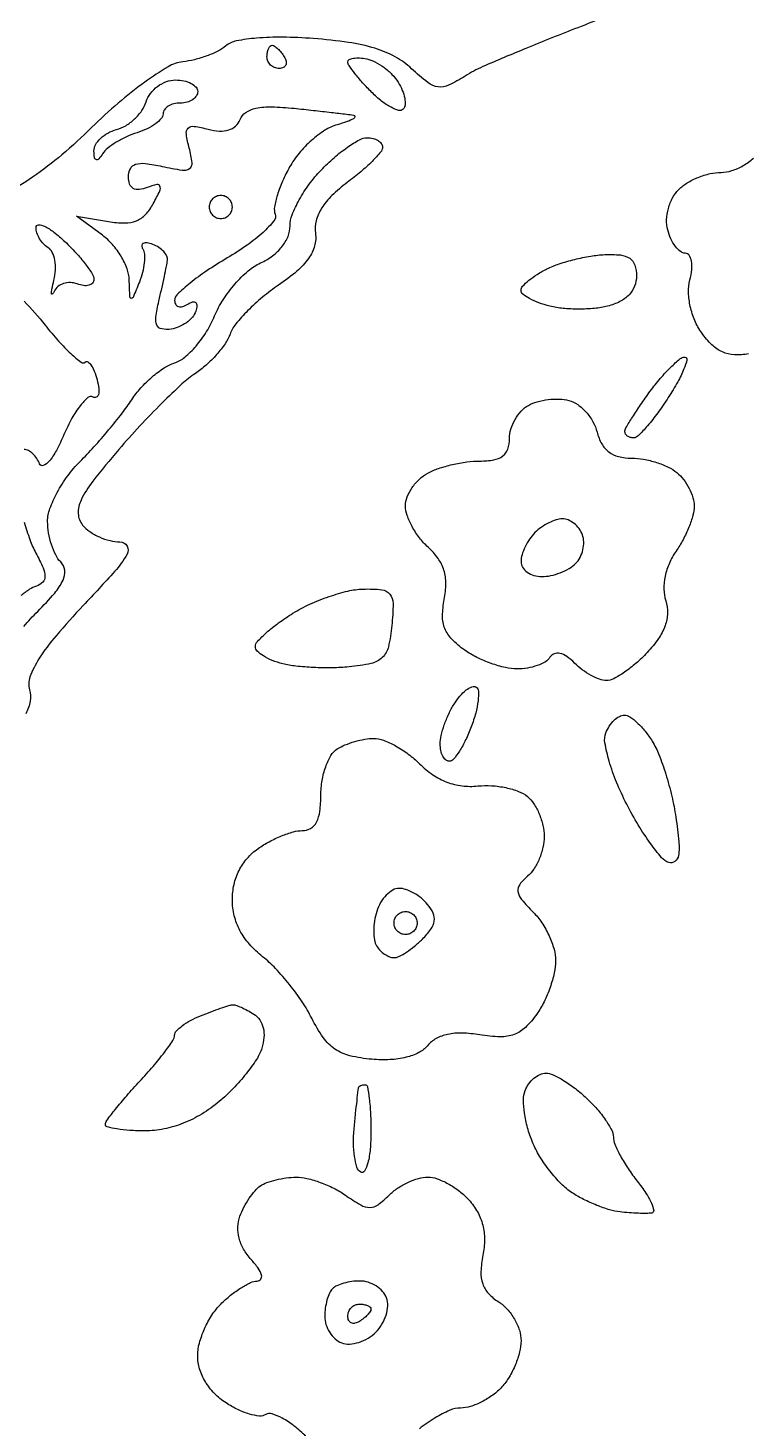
# Model space of a CAD drawing. Extents: x 0 to 102, y 0 to 135.
# Drawn here: x 85.56 to 90.83, y 30.65 to 40.9 of the extents above; entities that cross this region are included whole.
import ezdxf

# ---------------------------------------------------------------- set-up
doc = ezdxf.new("R2010")
doc.units = 0
doc.header["$MEASUREMENT"] = 0

msp = doc.modelspace()

# ---------------------------------------------------------------- linework, layer by layer
for points in [[(89.99701, 41.06202, 0.004241), (89.584208, 40.906176, 0.005313), (89.20416, 40.754338, 0.004318), (88.888164, 40.620977, 0.040842), (88.758525, 40.551891, -0.030775), (88.637937, 40.48448, -0.147356), (88.560957, 40.472404, -0.132161), (88.485567, 40.504261, -0.0229), (88.366962, 40.605875, 0.064072), (88.246696, 40.692868, 0.050292), (88.098192, 40.755262, 0.03858), (87.905288, 40.798426, 0.017143), (87.645992, 40.82673, 0.015226), (87.422034, 40.836589, 0.024561), (87.2313, 40.829802, 0.026969), (87.082755, 40.80908, 0.125704), (87.005245, 40.772341, -0.057751), (86.947577, 40.734776, -0.027392), (86.866028, 40.699603, -0.026713), (86.775696, 40.671757, -0.034082), (86.689949, 40.656377, 0.108832), (86.583699, 40.620441, 0.020315), (86.410956, 40.506379, 0.020895), (86.216528, 40.353608, 0.017758), (86.024311, 40.176934, -0.018705), (85.80457, 39.975727, -0.024958), (85.589891, 39.811139, -0.028128), (85.388287, 39.688106, -0.050057)], [(85.525275, 36.519358, -0.022315), (85.626914, 36.630498, 0.017724), (85.751599, 36.764351, 0.069385), (85.812972, 36.858857, 0.13618), (85.825171, 36.931348, 0.172023), (85.796114, 36.992326, -0.080469), (85.759151, 37.043578, -0.037773), (85.728092, 37.119417, -0.036165), (85.706903, 37.205671, -0.042174), (85.6998, 37.289728, -0.087985), (85.716455, 37.383641, -0.036423), (85.769697, 37.501643, -0.034604), (85.846691, 37.62287, -0.037612), (85.937747, 37.728762, 0.012927), (86.039125, 37.835522, 0.009262), (86.147068, 37.9598, 0.009362), (86.245525, 38.082071, 0.019793), (86.316193, 38.181138, -0.038767), (86.382686, 38.267251, -0.031482), (86.466207, 38.348698, -0.032516), (86.553259, 38.414173, -0.068238), (86.629583, 38.450441, 0.099144), (86.704491, 38.491848, 0.040513), (86.787251, 38.57431, 0.038038), (86.864445, 38.680144, 0.039611), (86.923541, 38.795068, -0.044525), (86.985766, 38.913211, -0.035314), (87.072464, 39.028602, -0.036431), (87.169026, 39.124704, -0.070781), (87.260504, 39.18319, 0.054295), (87.347614, 39.234935, 0.063263), (87.416638, 39.30198, 0.070082), (87.461174, 39.377359, 0.098748), (87.4764, 39.4537, -0.093541), (87.491969, 39.536193, -0.033458), (87.543178, 39.644976, -0.031794), (87.616732, 39.759623, -0.032509), (87.703728, 39.863121, -0.022397), (87.798909, 39.953954, -0.026437), (87.896906, 40.030699, -0.026778), (87.98499, 40.085675, -0.126781), (88.042128, 40.1004, -0.059947), (88.084604, 40.095289, -0.078752), (88.120573, 40.080222, -0.09697), (88.144659, 40.057909, -0.158884), (88.1532, 40.03171, -0.178063), (88.139625, 39.994799, -0.01946), (88.07737, 39.927134, -0.021879), (87.993928, 39.850275, -0.015992), (87.895055, 39.772165, 0.033141), (87.782886, 39.677129, 0.060426), (87.707432, 39.584, 0.075974), (87.667698, 39.492222, 0.099726), (87.662405, 39.401274, -0.105243), (87.655922, 39.307524, -0.085013), (87.612079, 39.216383, -0.062218), (87.526201, 39.122759, -0.027193), (87.3918, 39.020612, 0.024575), (87.274134, 38.932152, 0.024373), (87.165378, 38.832343, 0.025105), (87.079186, 38.735902, 0.081044), (87.036801, 38.661425, -0.062028), (87.000382, 38.591398, -0.029785), (86.937951, 38.511454, -0.028978), (86.861937, 38.434692, -0.036651), (86.783001, 38.373545, 0.039073), (86.68435, 38.29636, 0.009984), (86.537508, 38.156236, 0.010111), (86.375827, 37.989033, 0.010099), (86.220971, 37.815364, 0.010214), (86.030671, 37.583646, 0.05517), (85.944689, 37.445557, 0.121549), (85.924238, 37.347083, 0.16538), (85.95638, 37.26295, 0.069056), (86.008171, 37.215643, 0.044578), (86.079062, 37.175693, 0.044148), (86.156992, 37.148489, 0.061983), (86.230031, 37.1394, -0.27018), (86.28204, 37.109083, -0.265967), (86.28176, 37.048472, -0.051957), (86.190748, 36.92321, -0.006342), (85.9604, 36.673378, 0.012935), (85.761599, 36.451975, 0.035048), (85.636364, 36.282262, 0.051006), (85.570548, 36.150657, 0.168863), (85.567947, 36.055204, -0.125623), (85.572636, 35.973613, -0.071972), (85.539906, 35.87997, -0.054064)], [(90.836131, 38.517153, -0.059716), (90.731862, 38.509885, -0.092334), (90.644267, 38.53075, -0.087302), (90.566697, 38.582929, -0.048405), (90.492314, 38.669863, -0.051829), (90.441745, 38.760814, -0.046706), (90.408814, 38.863428, -0.048287), (90.396321, 38.966437, -0.067628), (90.406563, 39.058452, 0.038783), (90.419327, 39.133539, 0.066659), (90.416649, 39.19684, 0.100483), (90.399971, 39.239125, 0.253962), (90.371838, 39.2544, -0.168712), (90.336456, 39.266689, -0.064284), (90.299469, 39.30454, -0.054203), (90.266573, 39.359774, -0.043298), (90.243298, 39.425088, -0.075999), (90.235508, 39.499674, -0.054725), (90.248614, 39.582476, -0.054667), (90.279402, 39.660569, -0.075299), (90.324074, 39.721188, -0.061385), (90.385611, 39.769222, -0.0391), (90.467021, 39.80976, -0.038886), (90.554533, 39.837418, -0.057157), (90.634593, 39.8466, 0.078876), (90.713224, 39.859082, 0.053087), (90.796364, 39.896302, 0.052323), (90.871235, 39.95107, 0.069222)], [(85.528374, 38.902403, -0.023971), (85.680848, 38.728355, 0.014126), (85.77978, 38.610837, 0.023793), (85.870001, 38.518825, 0.020848), (85.944856, 38.455008, 0.379166), (85.973761, 38.456761, -0.34855), (85.993733, 38.45906, -0.104894), (86.017359, 38.436372, -0.057279), (86.041488, 38.39027, -0.028001), (86.061866, 38.327039, -0.031971), (86.074163, 38.263731, -0.088395), (86.071975, 38.218551, -0.226641), (86.056489, 38.199024, -0.257511), (86.032871, 38.200194, 0.328507), (85.995229, 38.197129, 0.04887), (85.939699, 38.138365, 0.039338), (85.878412, 38.044985, 0.023352), (85.819817, 37.92536, -0.021216), (85.763648, 37.809438, -0.050126), (85.709994, 37.729958, -0.118484), (85.668283, 37.69884, -0.427234), (85.641007, 37.71045, 0.05648), (85.620276, 37.750891, 0.058521), (85.59123, 37.785136, 0.064984), (85.558666, 37.808417, 0.12334), (85.527595, 37.8162, 0.307325)], [(85.528793, 37.283868, 0.018837), (85.56985, 37.155923, 0.03582), (85.613891, 37.057245, -0.018742), (85.666575, 36.949264, -0.100474), (85.680547, 36.885639, -0.202805), (85.663918, 36.84452, -0.116667), (85.617725, 36.815942, 0.063653), (85.567945, 36.791963, 0.023457), (85.504515, 36.746399, 0.022801)], [(87.593992, 30.584517, 0.029573), (87.506322, 30.662387, 0.041669), (87.419139, 30.719988, 0.048196), (87.344058, 30.752108, 0.218768), (87.298017, 30.746425, -0.165255), (87.252099, 30.735866, -0.04573), (87.178464, 30.75025, -0.040922), (87.093005, 30.783015, -0.033044), (87.00738, 30.831358, -0.0538), (86.921494, 30.901887, -0.05871), (86.855462, 30.987236, -0.061911), (86.813789, 31.081176, -0.073599), (86.7996, 31.17705, -0.06605), (86.811882, 31.269623, -0.0391), (86.849302, 31.374747, -0.038449), (86.904028, 31.47564, -0.052935), (86.9688, 31.5558, -0.026287), (87.040753, 31.62056, -0.02883), (87.117, 31.675297, -0.029996), (87.186948, 31.713966, -0.11172), (87.235712, 31.725, 0.244781), (87.261791, 31.738581, 0.225159), (87.266866, 31.768573, 0.08733), (87.242956, 31.818131, 0.027962), (87.191372, 31.881965, -0.053459), (87.135687, 31.95854, -0.066807), (87.102423, 32.039806, -0.072339), (87.093351, 32.121444, -0.080347), (87.108639, 32.199215, -0.032408), (87.138019, 32.265139, -0.02739), (87.177197, 32.330674, -0.028295), (87.219706, 32.386574, -0.066011), (87.258729, 32.421655, -0.063756), (87.305574, 32.445632, -0.027104), (87.373222, 32.465932, -0.026278), (87.448696, 32.48004, -0.031185), (87.521026, 32.485105, -0.059725), (87.600261, 32.476213, -0.029376), (87.697613, 32.447183, -0.02865), (87.796462, 32.404711, -0.036994), (87.881309, 32.35419, 0.021834), (87.994373, 32.28214, 0.131676), (88.061019, 32.264279, 0.160639), (88.120825, 32.284003, 0.037088), (88.202275, 32.35419, -0.04906), (88.26392, 32.404794, -0.037833), (88.339725, 32.447563, -0.038871), (88.417474, 32.47686, -0.07078), (88.484531, 32.4864, -0.086314), (88.552861, 32.474516, -0.040462), (88.63487, 32.437372, -0.038506), (88.716746, 32.383362, -0.043809), (88.785622, 32.319496, -0.055422), (88.849722, 32.23062, -0.0664), (88.888103, 32.134943, -0.064238), (88.900826, 32.029951, -0.047457), (88.888832, 31.913412, 0.039433), (88.874544, 31.793467, 0.091988), (88.887447, 31.704304, 0.106467), (88.92965, 31.633789, 0.065369), (89.004698, 31.572, -0.070549), (89.067327, 31.519344, -0.052487), (89.120313, 31.446049, -0.053033), (89.156315, 31.364357, -0.077437), (89.1684, 31.286795, -0.062089), (89.158262, 31.205473, -0.036269), (89.127271, 31.112124, -0.035725), (89.081995, 31.021757, -0.04996), (89.028388, 30.949111, -0.050438), (88.962818, 30.889905, -0.040281), (88.881742, 30.839846, -0.041648), (88.798216, 30.805574, -0.07668), (88.72578, 30.7944, 0.103172), (88.646616, 30.777889, 0.032631), (88.538776, 30.722229, 0.031013), (88.423507, 30.642738, 0.029927)]]:
    msp.add_lwpolyline(points, format="xyb")
for points in [[(87.344507, 40.7772, -0.151918), (87.362335, 40.771655, -0.038439), (87.386214, 40.752349, -0.035638), (87.411343, 40.724983, -0.029505), (87.4341, 40.6926, -0.082592), (87.447341, 40.660274, -0.161196), (87.444709, 40.632851, -0.182303), (87.426821, 40.614623, -0.108972), (87.396793, 40.608, -0.093332), (87.362593, 40.61444, -0.09642), (87.333518, 40.632851, -0.099167), (87.314058, 40.66032, -0.105053), (87.3072, 40.6926, -0.042167), (87.309936, 40.724989, -0.061769), (87.318159, 40.752349, -0.081139), (87.330241, 40.770901, -0.210953)], [(88.038382, 40.677653, -0.071124), (88.098212, 40.656735, -0.040685), (88.163174, 40.616037, -0.039713), (88.223105, 40.563434, -0.052308), (88.26804, 40.506308, -0.040813), (88.298809, 40.447265, -0.053108), (88.316391, 40.388925, -0.063792), (88.319308, 40.339694, -0.181239), (88.305308, 40.308908, -0.269204), (88.2728, 40.300279, -0.056232), (88.215815, 40.322962, -0.044901), (88.147057, 40.3681, -0.028694), (88.07565, 40.43175, -0.012764), (88.008143, 40.502794, -0.017331), (87.951173, 40.570474, -0.014314), (87.908099, 40.628764, -0.153125), (87.8994, 40.656503, -0.284571), (87.909646, 40.673049, -0.077859), (87.940226, 40.682724, -0.054342), (87.985115, 40.68463, -0.032059)], [(86.636101, 40.5234, -0.04977), (86.698667, 40.517157, -0.069758), (86.751572, 40.498549, -0.089917), (86.787173, 40.471098, -0.185742), (86.7996, 40.4388, -0.148195), (86.789823, 40.406537, -0.098894), (86.762323, 40.379051, -0.082425), (86.721214, 40.360519, -0.064853), (86.6727, 40.3542, 0.060283), (86.624172, 40.348328, 0.079016), (86.583077, 40.331023, 0.097128), (86.55556, 40.305394, 0.15811), (86.5458, 40.275301, -0.184026), (86.532679, 40.240859, -0.053676), (86.489885, 40.202129, -0.04609), (86.428313, 40.165537, -0.035417), (86.35545, 40.136999, 0.031814), (86.278021, 40.107313, 0.029316), (86.202757, 40.06733, 0.030565), (86.139974, 40.023632, 0.079947), (86.102945, 39.983248, -0.030964), (86.074206, 39.945003, -0.29843), (86.055615, 39.939568, -0.293621), (86.042971, 39.954458, -0.030362), (86.039495, 40.00257, -0.131495), (86.051426, 40.049277, -0.074734), (86.08746, 40.095632, -0.066007), (86.141072, 40.13464, -0.060426), (86.204598, 40.159755, 0.072118), (86.27202, 40.188241, 0.052369), (86.33704, 40.237506, 0.052611), (86.390069, 40.298873, 0.075186), (86.421799, 40.363334, -0.08546), (86.453479, 40.424508, -0.070348), (86.505706, 40.476381, -0.070912), (86.569805, 40.511393, -0.089828)], [(87.506239, 40.315812, -0.001157), (87.646777, 40.300863, -0.00139), (87.778886, 40.28613, -0.001187), (87.890116, 40.273145, -0.009305), (87.9417, 40.266023, -0.392831), (87.950472, 40.254868, -0.244838), (87.940933, 40.239737, -0.04883), (87.894197, 40.218274, -0.015145), (87.820288, 40.195198, 0.075287), (87.73116, 40.155114, 0.038546), (87.633334, 40.08075, 0.037204), (87.542335, 39.98679, 0.045849), (87.473143, 39.886381, 0.024477), (87.421672, 39.783222, 0.028939), (87.38368, 39.68105, 0.029844), (87.36223, 39.592812, 0.133308), (87.366776, 39.540243, -0.268662), (87.358011, 39.490267, -0.03288), (87.278068, 39.406875, -0.031786), (87.161184, 39.31289, -0.0209), (87.015971, 39.219427, 0.015486), (86.868267, 39.126606, 0.022071), (86.743661, 39.034573, 0.019037), (86.649868, 38.95258, 0.20645), (86.6304, 38.907441, 0.136261), (86.638143, 38.879557, 0.19081), (86.658475, 38.864036, 0.140784), (86.689387, 38.864185, 0.067359), (86.725975, 38.880483, -0.061581), (86.76222, 38.897131, -0.261245), (86.78475, 38.892481, -0.243639), (86.793577, 38.870268, -0.055567), (86.784839, 38.829418, -0.095938), (86.760223, 38.785722, -0.059201), (86.716851, 38.745462, -0.05639), (86.66243, 38.714499, -0.064813), (86.604941, 38.698268, -0.079135), (86.536115, 38.699109, -0.251098), (86.500981, 38.726499, -0.140289), (86.492737, 38.78593, -0.02244), (86.514624, 38.902376, 0.002691), (86.535621, 38.993994, 0.002946), (86.55499, 39.083115, 0.002755), (86.570688, 39.159532, 0.014702), (86.577797, 39.201525, 0.146017), (86.572984, 39.233012, 0.075472), (86.55055, 39.266348, 0.064666), (86.514755, 39.296416, 0.055307), (86.470574, 39.31825, 0.042292), (86.428214, 39.329699, 0.147114), (86.400346, 39.326545, 0.297255), (86.390027, 39.311069, 0.135582), (86.396538, 39.286525, -0.118736), (86.408638, 39.24634, -0.03918), (86.407258, 39.18426, -0.03645), (86.394799, 39.11314, -0.034063), (86.37196, 39.0429, -0.00318), (86.325824, 38.930292, -0.36306), (86.312599, 38.923422, -0.339529), (86.302668, 38.935244, -0.003012), (86.297946, 39.059253, 0.0819), (86.281849, 39.140553, 0.045762), (86.237831, 39.231591, 0.044101), (86.174923, 39.317877, 0.054204), (86.10165, 39.385373), (85.9113, 39.52594), (86.146946, 39.485929, 0.041428), (86.264334, 39.475882, 0.096078), (86.350793, 39.49242, 0.109882), (86.417622, 39.538085, 0.065359), (86.474037, 39.616787, 0.012529), (86.521616, 39.711307, 0.204449), (86.522934, 39.746009, 0.380454), (86.500096, 39.75785, 0.029417), (86.428742, 39.735183, -0.062536), (86.369462, 39.720582, -0.160788), (86.326759, 39.729339, -0.181413), (86.300881, 39.760644, -0.083152), (86.292, 39.813677, -0.117333), (86.306156, 39.873172, -0.203483), (86.34431, 39.905447, -0.107002), (86.415565, 39.911694, -0.022617), (86.539262, 39.890336, 0.015109), (86.685218, 39.862873, 0.18942), (86.739033, 39.87483, 0.283327), (86.758106, 39.916907, 0.032304), (86.737401, 40.023875, -0.027155), (86.716426, 40.126567, -0.23733), (86.730571, 40.169415, -0.237548), (86.773391, 40.183579, -0.027201), (86.876014, 40.162628, 0.049092), (86.95872, 40.149478, 0.088209), (87.02677, 40.157435, 0.111105), (87.077375, 40.185985, 0.117898), (87.109564, 40.232923, -0.157786), (87.151726, 40.285125, -0.093372), (87.226405, 40.316014, -0.057618), (87.340571, 40.326419, -0.019861)], [(86.9688, 39.6774, 0.099038), (86.936513, 39.670941, 0.097945), (86.909051, 39.652549, 0.097945), (86.890659, 39.625087, 0.099038), (86.8842, 39.5928, 0.099038), (86.890659, 39.560513, 0.097945), (86.909051, 39.533051, 0.097945), (86.936513, 39.514659, 0.099038), (86.9688, 39.5082, 0.099038), (87.001087, 39.514659, 0.097945), (87.028549, 39.533051, 0.097945), (87.046941, 39.560513, 0.099038), (87.0534, 39.5928, 0.099038), (87.046941, 39.625087, 0.097945), (87.028549, 39.652549, 0.097945), (87.001087, 39.670941, 0.099038)], [(85.8267, 39.339, -0.018293), (85.907682, 39.257143, -0.023098), (85.976072, 39.175494, -0.022097), (86.026016, 39.103558, -0.141609), (86.0382, 39.061402, -0.183238), (86.028287, 39.035261, -0.147525), (86.002529, 39.019364, -0.100677), (85.963263, 39.017031, -0.056326), (85.916766, 39.029096, 0.082979), (85.866833, 39.039261, 0.087137), (85.817201, 39.032338, 0.093203), (85.775554, 39.009679, 0.113284), (85.748347, 38.974697, -0.074051), (85.735147, 38.954693, -0.678968), (85.728371, 38.957192, -0.057378), (85.73144, 38.991191, -0.008994), (85.746322, 39.05693, 0.048854), (85.756994, 39.131055, 0.056234), (85.752213, 39.20232, 0.064797), (85.733693, 39.260388, 0.145784), (85.703241, 39.294573, -0.068394), (85.669561, 39.322379, -0.052472), (85.641062, 39.360719, -0.053426), (85.621693, 39.403219, -0.080391), (85.6152, 39.44334, -0.41308), (85.633527, 39.461738, -0.11606), (85.677328, 39.451611, -0.051633), (85.745417, 39.408783, -0.022389)], [(89.78175, 39.244012, -0.034506), (89.896924, 39.241206, -0.125878), (89.9652, 39.216762, -0.169314), (90.001973, 39.167488, -0.076568), (90.0144, 39.086812, -0.093626), (90.000257, 39.011946, -0.098003), (89.959859, 38.948752, -0.085775), (89.893312, 38.89967, -0.054667), (89.8029, 38.86614, -0.03812), (89.70655, 38.849631, -0.023379), (89.5914, 38.844244, -0.023379), (89.47625, 38.849631, -0.03812), (89.3799, 38.86614, -0.026285), (89.298893, 38.891062, -0.037688), (89.230528, 38.922115, -0.042053), (89.181802, 38.954442, -0.229134), (89.1684, 38.982151, -0.187706), (89.180155, 39.012359, -0.034589), (89.224315, 39.054286, -0.032898), (89.285862, 39.098647, -0.024732), (89.35875, 39.139351, -0.034759), (89.448429, 39.176252, -0.019581), (89.561526, 39.208983, -0.019469), (89.678802, 39.233199, -0.030026)], [(90.369487, 38.493, -0.483656), (90.384273, 38.474331, -0.040006), (90.362405, 38.406328, -0.030297), (90.316253, 38.31119, -0.015643), (90.247828, 38.197947, -0.013963), (90.169993, 38.084841, -0.019873), (90.094205, 37.989259, -0.016329), (90.027432, 37.916538, -0.197209), (89.99325, 37.901847, -0.070514), (89.969001, 37.904877, -0.087326), (89.948438, 37.91454, -0.102062), (89.9347, 37.929172, -0.138488), (89.9298, 37.946526, -0.132616), (89.937495, 37.975027, -0.007832), (89.984176, 38.052367, -0.011372), (90.043997, 38.143384, -0.00811), (90.11491, 38.242626, -0.016667), (90.190876, 38.338518, -0.022609), (90.26605, 38.419453, -0.0205), (90.332408, 38.479568, -0.175542)], [(89.519741, 38.175729, -0.090718), (89.58378, 38.145837, -0.056904), (89.645474, 38.090475, -0.054733), (89.695677, 38.019618, -0.065379), (89.725743, 37.943566, 0.065678), (89.759679, 37.857872, 0.104283), (89.811286, 37.798561, 0.101817), (89.883423, 37.764248, 0.060338), (89.978357, 37.75275, -0.044051), (90.066062, 37.745008, -0.032958), (90.160295, 37.721749, -0.033692), (90.246776, 37.687685, -0.062615), (90.31024, 37.647216, -0.056706), (90.358902, 37.596504, -0.043442), (90.400047, 37.531553, -0.04453), (90.428138, 37.462986, -0.075098), (90.4374, 37.401665, -0.068181), (90.428231, 37.33474, -0.027547), (90.398531, 37.247285, -0.026633), (90.355728, 37.155344, -0.03052), (90.305081, 37.072736, 0.05044), (90.255506, 36.984154, 0.050594), (90.224734, 36.887529, 0.053504), (90.215159, 36.792399, 0.075327), (90.228466, 36.708315, -0.083464), (90.241346, 36.617434, -0.079826), (90.224198, 36.525832, -0.066178), (90.175022, 36.430571, -0.036387), (90.092238, 36.328503, -0.025233), (90.010969, 36.250302, -0.028704), (89.925516, 36.184214, -0.029727), (89.847529, 36.137309, -0.121097), (89.794196, 36.1242, -0.088944), (89.744513, 36.133109, -0.036223), (89.681788, 36.161668, -0.034392), (89.617175, 36.202939, -0.03707), (89.560537, 36.251749, 0.0426), (89.503908, 36.299471, 0.096443), (89.453015, 36.32237, 0.149119), (89.411339, 36.319635, 0.165391), (89.380301, 36.294049, -0.121891), (89.34685, 36.261311, -0.047845), (89.287959, 36.233842, -0.043687), (89.215636, 36.215105, -0.041569), (89.139931, 36.2088, -0.056863), (89.053911, 36.218614, -0.0292), (88.94967, 36.249221, -0.02859), (88.84476, 36.293718, -0.038196), (88.75579, 36.346405, -0.045567), (88.662048, 36.425697, -0.098881), (88.610539, 36.504226, -0.099313), (88.593271, 36.596287, -0.046244), (88.606055, 36.717623, 0.047705), (88.617931, 36.833589, 0.076805), (88.603452, 36.931656, 0.079416), (88.5606, 37.018497, 0.054638), (88.487589, 37.10073, -0.045046), (88.424378, 37.169238, -0.038892), (88.370924, 37.251287, -0.040756), (88.334199, 37.33392, -0.084386), (88.3224, 37.403335, -0.09199), (88.334471, 37.468388, -0.057605), (88.370469, 37.537196, -0.055289), (88.423455, 37.599148, -0.065438), (88.486038, 37.644023, -0.043057), (88.564329, 37.677618, -0.023296), (88.66537, 37.705874, -0.023039), (88.771674, 37.725223, -0.033505), (88.866738, 37.7316, 0.042602), (88.96935, 37.740359, 0.120491), (89.034826, 37.768827, 0.150626), (89.071277, 37.819687, 0.080883), (89.0838, 37.896596, -0.074391), (89.094105, 37.965476, -0.055752), (89.124607, 38.035961, -0.056176), (89.169573, 38.097372, -0.079248), (89.222716, 38.139334, -0.059187), (89.287455, 38.166094, -0.03797), (89.36727, 38.182093, -0.037847), (89.449038, 38.185879, -0.056656)], [(89.472369, 37.3086, 0.078295), (89.426404, 37.301358, 0.038087), (89.371266, 37.278779, 0.036578), (89.316212, 37.245931, 0.043612), (89.26992, 37.20708, 0.047088), (89.231065, 37.160126, 0.037433), (89.198221, 37.103075, 0.038655), (89.175699, 37.045049, 0.073375), (89.1684, 36.99558, 0.137303), (89.180138, 36.95364, 0.100211), (89.213132, 36.917907, 0.086171), (89.262482, 36.89385, 0.070529), (89.32068, 36.8856, 0.053231), (89.385944, 36.892568, 0.038487), (89.456107, 36.91348, 0.039107), (89.520447, 36.944145, 0.065707), (89.567869, 36.980509, 0.07672), (89.600822, 37.025491, 0.061633), (89.621756, 37.081787, 0.062739), (89.628082, 37.140359, 0.087391), (89.618038, 37.192009, 0.069419), (89.593395, 37.236583, 0.063129), (89.556792, 37.274351, 0.066769), (89.514295, 37.29992, 0.10243)], [(88.01051, 36.793991, -0.031143), (88.148154, 36.789471, -0.20466), (88.207416, 36.757186, -0.171898), (88.230847, 36.688271, -0.020852), (88.22201, 36.52605, -0.032559), (88.196874, 36.37149, -0.145179), (88.152133, 36.29237, -0.139704), (88.070466, 36.24879, -0.029343), (87.908844, 36.223717, -0.020217), (87.784468, 36.216893, -0.015285), (87.647703, 36.219107, -0.015522), (87.519201, 36.229125, -0.034279), (87.422394, 36.246479, -0.033296), (87.3459, 36.27119, -0.045347), (87.281289, 36.303984, -0.053367), (87.236232, 36.339457, -0.201988), (87.2226, 36.371824, -0.189129), (87.237795, 36.410558, -0.023726), (87.303367, 36.474866, -0.025221), (87.392244, 36.546414, -0.018416), (87.49755, 36.617004, -0.031394), (87.620256, 36.682602, -0.023987), (87.761649, 36.73911, -0.024499), (87.899709, 36.779297, -0.051251)], [(88.839446, 36.076062, -0.250458), (88.856886, 36.046049, -0.039286), (88.853848, 35.975348, -0.035784), (88.836234, 35.885228, -0.024097), (88.803966, 35.785434, -0.02134), (88.76251, 35.688358, -0.030431), (88.717002, 35.606446, -0.030738), (88.673502, 35.54671, -0.223601), (88.642252, 35.532, -0.186221), (88.617035, 35.54173, -0.089767), (88.595603, 35.569614, -0.069602), (88.581074, 35.611048, -0.049611), (88.5762, 35.660048, -0.058432), (88.583303, 35.72062, -0.025665), (88.606025, 35.79824, -0.024975), (88.638864, 35.879036, -0.030576), (88.677733, 35.950676, -0.035099), (88.721011, 36.010231, -0.053219), (88.767118, 36.054572, -0.069316), (88.809083, 36.078662, -0.238443)], [(89.925195, 35.8704, -0.15011), (89.965929, 35.857889, -0.03862), (90.020357, 35.814485, -0.03578), (90.07759, 35.75291, -0.029797), (90.129361, 35.68005, -0.046236), (90.178835, 35.581627, -0.017986), (90.229326, 35.437707, -0.017624), (90.273158, 35.276953, -0.020895), (90.302758, 35.122351, -0.012235), (90.32494, 34.942791, -0.063385), (90.322131, 34.843053, -0.188294), (90.296164, 34.798426, -0.253567), (90.250978, 34.790441, -0.137722), (90.198247, 34.826166, -0.019342), (90.116527, 34.930829, -0.020876), (90.027732, 35.065623, -0.016371), (89.942565, 35.218594, -0.021574), (89.868841, 35.378445, -0.026278), (89.814436, 35.534003, -0.026345), (89.783193, 35.666707, -0.137087), (89.790178, 35.740854, -0.053319), (89.81553, 35.7904, -0.056709), (89.850345, 35.832346, -0.063517), (89.888892, 35.860917, -0.128449)], [(88.08975, 35.699905, -0.093156), (88.159677, 35.687395, -0.035975), (88.249395, 35.645734, -0.034068), (88.34264, 35.585341, -0.03565), (88.425324, 35.513676, 0.047213), (88.522189, 35.43356, 0.058442), (88.625957, 35.379546, 0.060527), (88.736289, 35.352279, 0.056531), (88.852584, 35.351299, -0.041794), (88.953374, 35.353413, -0.036477), (89.057924, 35.339161, -0.038212), (89.150883, 35.311947, -0.083076), (89.214961, 35.274664, -0.075964), (89.261941, 35.221789, -0.044494), (89.301575, 35.146738, -0.04332), (89.328554, 35.062616, -0.056), (89.3376, 34.9821, -0.055433), (89.328655, 34.901669, -0.043218), (89.301986, 34.817803, -0.044461), (89.262808, 34.74312, -0.076669), (89.216361, 34.690698, 0.05854), (89.158704, 34.630172, 0.203482), (89.145995, 34.578838, 0.135748), (89.172774, 34.520235, 0.021734), (89.258661, 34.426539, -0.050693), (89.32126, 34.349774, -0.038119), (89.37416, 34.254441, -0.038997), (89.410367, 34.156, -0.06873), (89.4222, 34.070324, -0.05592), (89.412326, 33.982314, -0.029279), (89.381613, 33.8763, -0.028716), (89.336936, 33.770023, -0.038932), (89.284031, 33.680384, -0.047264), (89.200556, 33.582372, -0.105928), (89.118121, 33.530713, -0.094803), (89.015768, 33.514228, -0.032892), (88.86627, 33.52849, 0.032407), (88.736215, 33.541025, 0.0591), (88.630095, 33.531794, 0.07382), (88.546228, 33.50097, 0.094907), (88.48293, 33.448853, -0.102272), (88.419364, 33.398053, -0.057687), (88.326447, 33.363592, -0.048326), (88.210072, 33.346797, -0.032607), (88.075841, 33.349272, -0.037749), (87.91472, 33.375124, -0.091417), (87.804921, 33.423747, -0.090653), (87.719136, 33.508614, -0.036691), (87.634701, 33.650561, 0.031918), (87.565819, 33.768915, 0.020734), (87.472241, 33.896626, 0.020855), (87.370078, 34.014166, 0.03678), (87.275151, 34.100851, -0.045352), (87.178476, 34.192215, -0.058703), (87.109052, 34.292455, -0.062055), (87.067521, 34.401301, -0.06021), (87.0534, 34.518143, -0.055431), (87.065806, 34.629706, -0.06101), (87.102393, 34.732039, -0.062208), (87.161806, 34.820871, -0.061586), (87.241424, 34.892703, -0.029909), (87.323418, 34.943111, -0.026421), (87.414247, 34.985714, -0.027339), (87.500328, 35.015304, -0.069216), (87.565724, 35.0244, 0.133391), (87.626929, 35.041024, 0.140807), (87.669817, 35.086095, 0.089506), (87.694552, 35.165415, 0.030945), (87.702, 35.285643, -0.041915), (87.710865, 35.391205, -0.043534), (87.737206, 35.49243, -0.047544), (87.775828, 35.575196, -0.119276), (87.82185, 35.622747, -0.044361), (87.878483, 35.651919, -0.026647), (87.949984, 35.676705, -0.026553), (88.024324, 35.693902, -0.041394)], [(88.275442, 34.6014, 0.131818), (88.229082, 34.588962, 0.068505), (88.181457, 34.55192, 0.060631), (88.139832, 34.497373, 0.055907), (88.11114, 34.432957, 0.038732), (88.09458, 34.362199, 0.03744), (88.088879, 34.288921, 0.039869), (88.093902, 34.223735, 0.09957), (88.110432, 34.179157, 0.056085), (88.136068, 34.146507, 0.049757), (88.169299, 34.118874, 0.052667), (88.204727, 34.100021, 0.09624), (88.23675, 34.0938, 0.115732), (88.273904, 34.102516, 0.02866), (88.328615, 34.13371, 0.027779), (88.388763, 34.177659, 0.024712), (88.446177, 34.229663, 0.038752), (88.508523, 34.302502, 0.121064), (88.532845, 34.361753, 0.145561), (88.524765, 34.418867, 0.06587), (88.484161, 34.483463, 0.049211), (88.43852, 34.528589, 0.04179), (88.382475, 34.566756, 0.043731), (88.324985, 34.592908, 0.085083)], [(88.3224, 34.4322, -0.099038), (88.354687, 34.425741, -0.097945), (88.382149, 34.407349, -0.097945), (88.400541, 34.379887, -0.099038), (88.407, 34.3476, -0.099038), (88.400541, 34.315313, -0.097945), (88.382149, 34.287851, -0.097945), (88.354687, 34.269459, -0.099038), (88.3224, 34.263, -0.099038), (88.290113, 34.269459, -0.097945), (88.262651, 34.287851, -0.097945), (88.244259, 34.315313, -0.099038), (88.2378, 34.3476, -0.099038), (88.244259, 34.379887, -0.097945), (88.262651, 34.407349, -0.097945), (88.290113, 34.425741, -0.099038)], [(87.0534, 33.748742, -0.107381), (87.07668, 33.74598, -0.020021), (87.116998, 33.730246, -0.020621), (87.163449, 33.707616, -0.017553), (87.210503, 33.680066, -0.103358), (87.254042, 33.637784, -0.090615), (87.279547, 33.579628, -0.079059), (87.284827, 33.509158, -0.05614), (87.269432, 33.431278, -0.06705), (87.230501, 33.348847, -0.024375), (87.154838, 33.243725, -0.023653), (87.059796, 33.135342, -0.026027), (86.957787, 33.040016, -0.038446), (86.829765, 32.948106, -0.042511), (86.693284, 32.880346, -0.044278), (86.552687, 32.838794, -0.049756), (86.412409, 32.8248, -0.015219), (86.301385, 32.82818, -0.024915), (86.207873, 32.838573, -0.02222), (86.137105, 32.853283, -0.342922), (86.1228, 32.871688, -0.162505), (86.132454, 32.900607, -0.0074), (86.197239, 32.984222, -0.011705), (86.279117, 33.081946, -0.008059), (86.376209, 33.188938, 0.011263), (86.473302, 33.29732, 0.015461), (86.555293, 33.39932, 0.012128), (86.617948, 33.486733, 0.14902), (86.630009, 33.525476, -0.192215), (86.642391, 33.555971, -0.040778), (86.6862, 33.594688, -0.037157), (86.747838, 33.634021, -0.027886), (86.82075, 33.668164, -0.00538), (86.896736, 33.697761, -0.006812), (86.96761, 33.723395, -0.005487), (87.027415, 33.743375, -0.053957)], [(89.350642, 33.2478, -0.111053), (89.402974, 33.236032, -0.02738), (89.48087, 33.193766, -0.026673), (89.566878, 33.134262, -0.023912), (89.649397, 33.063853, -0.025005), (89.724345, 32.986035, -0.028542), (89.787683, 32.904347, -0.029517), (89.832668, 32.829886, -0.121705), (89.8452, 32.779162, 0.101968), (89.856097, 32.726283, 0.02251), (89.896706, 32.642532, 0.022513), (89.953421, 32.54824, 0.02), (90.02054, 32.455509, -0.02026), (90.082896, 32.369265, -0.039737), (90.123932, 32.295218, -0.061367), (90.140471, 32.242508, -0.42668), (90.12629, 32.222858, -0.034162), (90.088983, 32.220213, -0.00906), (90.029258, 32.221146, -0.009147), (89.961202, 32.224691, -0.009296), (89.893689, 32.23071, -0.046619), (89.817854, 32.246137, -0.021891), (89.723343, 32.279318, -0.021471), (89.626605, 32.323024, -0.028197), (89.542695, 32.371476, -0.052938), (89.463231, 32.436504, -0.028726), (89.379737, 32.531362, -0.028286), (89.305023, 32.63877, -0.039649), (89.251921, 32.742805, -0.031652), (89.216217, 32.847241, -0.031255), (89.193802, 32.955788, -0.032861), (89.186451, 33.053026, -0.094319), (89.198411, 33.119381, -0.064513), (89.224932, 33.168481, -0.061562), (89.263456, 33.210077, -0.066322), (89.307606, 33.23827, -0.109397)], [(88.0263, 33.1632, -0.363171), (88.043051, 33.149185, -0.013699), (88.056174, 33.062328, -0.01908), (88.065555, 32.951463, -0.011564), (88.0686, 32.819807, -0.02063), (88.063295, 32.691277, -0.041085), (88.046614, 32.590874, -0.066149), (88.022415, 32.530085, -0.426749), (87.993755, 32.522671, -0.182331), (87.966512, 32.558026, -0.037233), (87.948869, 32.636411, -0.034736), (87.941145, 32.735855, -0.026534), (87.946054, 32.844914, -0.00111), (87.956847, 32.952205, -0.001653), (87.966812, 33.046042, -0.000703), (87.975714, 33.126279, -0.034538), (87.978599, 33.14205, -0.159599), (87.983752, 33.150151, -0.067701), (87.994839, 33.156987, -0.057345), (88.009717, 33.161635, -0.047088)], [(87.989049, 31.725, 0.034601), (87.928998, 31.720839, 0.03335), (87.869334, 31.708432, 0.035191), (87.818379, 31.69029, 0.09352), (87.7866, 31.6686, 0.09352), (87.76491, 31.636821, 0.035191), (87.746767, 31.585866, 0.03335), (87.734361, 31.526202, 0.034601), (87.7302, 31.466151, 0.077838), (87.739504, 31.40675, 0.065119), (87.766758, 31.348976, 0.06674), (87.807073, 31.30151, 0.092005), (87.854652, 31.272346, 0.105285), (87.91156, 31.26336, 0.06233), (87.979486, 31.275558, 0.05825), (88.0475, 31.305813, 0.062701), (88.104857, 31.350343, 0.062701), (88.149387, 31.4077, 0.05825), (88.179642, 31.475714, 0.06233), (88.19184, 31.54364, 0.105285), (88.182854, 31.600548, 0.092005), (88.15369, 31.648127, 0.06674), (88.106224, 31.688442, 0.065119), (88.04845, 31.715696, 0.077838)], [(87.984, 31.5558, -0.042167), (88.016389, 31.553064, -0.061769), (88.043749, 31.544841, -0.081139), (88.062301, 31.532759, -0.210953), (88.0686, 31.518493, -0.151918), (88.063055, 31.500665, -0.038439), (88.043749, 31.476786, -0.035638), (88.016383, 31.451657, -0.029505), (87.984, 31.4289, -0.082592), (87.951674, 31.415659, -0.161196), (87.924251, 31.418291, -0.182303), (87.906023, 31.436179, -0.108972), (87.8994, 31.466207, -0.093332), (87.90584, 31.500407, -0.09642), (87.924251, 31.529482, -0.099167), (87.95172, 31.548942, -0.105053)]]:
    msp.add_lwpolyline(points, format="xyb", close=True)

doc.saveas('drawing.dxf')
